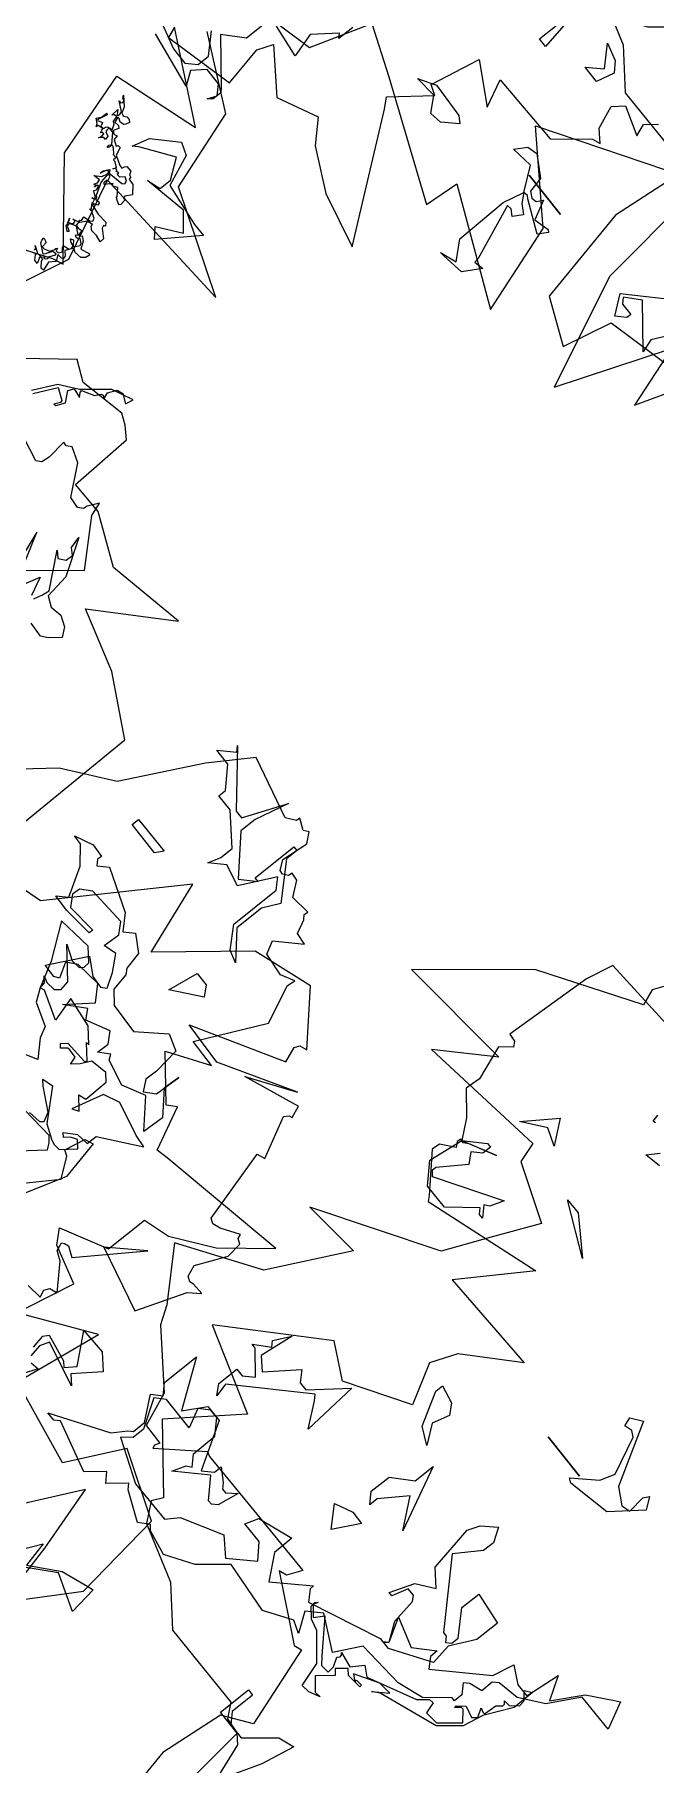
# Model space of a CAD drawing. Header units: metres. Extents: x -71 to 881, y -503 to 661.
# Drawn here: x 156.15 to 158.89, y -242.66 to -235.03 of the extents above; entities that cross this region are included whole.
import ezdxf

# ---------------------------------------------------------------- set-up
doc = ezdxf.new("R2010")
doc.units = ezdxf.units.M
doc.layers.add('ARBRE', color=100, linetype='Continuous', lineweight=13, true_color=0x00ff3f)

# ---------------------------------------------------------------- blocks, each defined once
blk = doc.blocks.new('WMF2', base_point=(0, 0.01))
at = {"color": 251, "lineweight": 0, "true_color": 0x636466}
for points in [[(81.23, -212.64), (86.45, -202.37), (92.4, -197.64), (98.49, -189.57)], [(112.93, -205.76), (117.77, -214.23), (115.81, -208.91), (110.13, -215.92), (115.04, -221.02), (115.66, -222.79), (116.35, -221.31), (116.39, -220.76), (116.99, -220.25), (118.51, -220.38), (121.42, -223.82), (123.45, -224.55), (124.06, -224.04), (124.6, -224.1), (124.28, -221.43), (124.37, -220.32), (124.97, -219.82), (134.84, -221.76)], [(210.72, -142.97), (221.5, -142.28), (222.26, -138.6), (222.84, -126.51), (221.75, -126.41), (221.24, -125.83), (222.46, -124.38), (220.76, -119.93), (220.93, -117.85), (217.92, -115.52), (216.01, -113.25), (211.75, -115.52), (215.09, -113.71), (215.69, -113.21), (216.23, -113.25), (216.29, -112.71), (215.78, -112.1), (217.44, -110.7), (217.53, -109.6), (213.13, -105.6), (212.64, -105.02), (197.13, -110.25), (202.88, -101.16), (188.84, -101.73), (195.03, -95.86), (196.4, -92.3), (193.55, -87.25), (201.48, -82.18), (206.17, -84.52), (217.5, -73.62), (205.76, -70.03), (212.07, -61.12), (204.08, -54.99), (204.77, -53.52), (202.84, -51.25), (195.1, -48.95), (190.12, -45.33), (178.29, -45.44), (176.89, -43.78), (174.7, -43.59), (173.01, -29.2), (166.39, -14.78), (160.89, -29.58), (158.19, -21.39), (152.68, -38.14)], [(49.49, -33.04), (47.38, -42.86), (52.22, -53.02), (31.88, -54.47), (45.91, -59.56), (49.4, -70.11), (59.14, -74.81)], [(58.34, -81.44), (49.36, -83.76), (46.84, -91.88), (40.14, -89.34), (24.4, -82.93), (24.01, -87.6), (8.81, -80.93), (12.69, -92.64), (23.58, -100.08), (8.83, -109.56), (3.27, -107.44), (3.01, -110.61), (3.9, -111.79), (16.57, -120.44), (8.22, -134.47), (9.81, -146.85), (18.98, -150.2), (22.71, -142.59), (34.39, -144.58), (32.65, -156.43), (43.16, -148.65)], [(41.63, -148.52), (39.67, -158.01), (44.92, -159.4), (46.44, -161.06), (40.43, -164.26), (40.42, -170.12), (36.91, -171.27), (31.95, -175.08), (27.13, -180.99), (44.83, -177.37), (46.41, -176.96), (49.12, -182.48), (50.2, -181.46), (55.69, -185.68), (50.55, -189.17), (54.41, -189.22), (50.23, -198.2), (52.48, -203.12), (52.39, -204.21), (54.12, -203.26), (57.28, -203.53), (58.15, -205.15), (55.25, -208.11), (56.89, -208.24), (57.74, -209.97), (58.25, -210.45), (58.2, -211), (60.88, -210.67), (62.28, -212.43), (63.37, -212.54), (63.42, -211.98), (64, -211.48), (64.56, -211.53), (65.45, -212.71), (65.14, -216.33), (66.13, -217.51), (66.73, -217.02), (68.24, -217.69), (68.28, -217.15), (69.45, -216.26), (77.76, -218.17), (81.23, -212.64), (81.23, -212.64)], [(215.08, -146.26), (215.94, -144.26), (215.12, -142.21), (227.2, -134.24), (237.13, -121.84), (221.43, -123.58), (227.53, -117.47), (210.08, -120.09), (209.21, -117.47), (201.41, -114.58), (204.04, -108.47), (206.64, -102.36), (221.47, -92.77), (213.62, -93.64), (218.84, -83.17), (228.67, -76.4), (223.08, -70.7), (221.59, -68.47), (214.46, -63.39), (212.7, -59.01), (209.83, -58.98), (210.04, -58.28), (209.88, -57.88), (205.22, -63.07), (204.55, -62.86), (196.2, -62.98), (185.71, -63.11), (186.56, -61.11), (187.58, -60.7), (178.92, -56.25), (177.9, -56.66), (174.32, -45.95), (177.81, -43.34), (178.67, -34.61), (175.87, -21.54), (169.72, -18.91), (168.26, -25.61), (158.55, -28.14)], [(59.11, -34.32), (48.77, -41.31), (47.36, -41.88), (58.37, -50.92), (61.87, -62.25), (50.47, -66), (62.16, -71.92), (61.59, -70.48), (52.23, -72.98), (53.36, -78.3), (52.54, -80.39), (46.99, -76.49), (41.75, -79.1), (39.13, -76.49), (33.51, -73.76), (26.05, -72.12), (37.25, -86.3), (38.33, -87.51), (34.61, -92.45), (35.99, -92.94), (34.69, -99.75), (29.28, -96.73), (30.97, -100.19), (21.09, -100.49), (17.67, -104.7), (16.66, -105.12), (18.28, -106.23), (19.48, -109.18), (18.41, -110.67), (14.49, -109.41), (15.1, -110.95), (13.93, -112.47)], [(13.58, -125.77), (15.6, -134.05), (18.21, -142.77), (22.11, -134.68)], [(43.19, -153.31), (41.06, -153.59), (41.43, -154.51), (41.13, -155.22), (40.11, -155.63), (43.05, -158.46), (44.35, -159.02), (44.76, -160.04), (44.45, -160.3), (43.92, -160.51), (42.49, -159.91), (37.1, -168.03), (40.97, -163.9), (32.15, -161.95), (29.82, -168.64), (28.52, -170), (30.14, -169.93), (30.65, -169.72), (31.37, -170.03), (31.94, -171.46), (30.17, -175.61), (30.45, -177.74), (31.15, -178.04), (31.35, -178.56), (33.6, -177.07), (34.61, -176.66), (35.32, -176.96), (38.04, -186.65), (37.02, -187.05), (39.7, -192.27), (39.35, -192.88), (38.94, -193.04), (39.56, -194.57), (39.97, -194.4), (46.81, -191.62), (41.05, -195.63), (50.47, -189.97), (56.38, -190.15), (44.99, -196.88), (45.76, -198.84), (45.47, -199.54), (44.55, -199.92), (50.64, -205.39), (58.51, -202.62), (66.66, -192.17), (70.16, -201.76), (80.62, -185.19), (89.7, -182.43), (90.01, -206.45), (97.85, -210.62), (106.23, -212.96), (97.57, -221.28), (108.11, -219.06), (114.95, -222), (119.42, -221.88), (119.84, -230.55), (121.43, -231.58), (122.86, -232.19), (129.04, -230.77), (131.8, -232.03), (142.53, -219.05)], [(169.87, -28.84), (169.25, -28.23), (167.56, -28.23), (167.56, -27.6), (168.66, -26.5), (170.48, -28.84), (164.64, -34.67)], [(161.71, -31.75), (163.41, -28.23), (162.8, -26.5), (168.04, -30.53), (169.87, -28.84), (169.87, -28.84)], [(57.77, -59.77), (57.34, -59.74), (56.99, -59.99), (56.55, -59.99), (56.22, -59.81), (56.35, -59.33), (56.48, -59.08), (57.01, -58.91), (57.45, -59.12), (57.71, -59.07), (57.42, -58.35), (56.8, -58.47), (56.47, -58.28), (56.73, -57.56), (56.31, -57.33), (55.87, -57.53), (55.75, -56.92), (54.93, -56.6), (54.8, -56.85), (54.47, -56.9), (54, -55.88), (52.71, -55.43), (52.29, -55.4), (52.19, -55.8), (52.04, -56.06), (51.25, -56.07), (50.96, -55.61), (50.83, -55.62), (50.67, -55.53), (50.58, -55.28), (49.76, -55.18), (48.77, -54.33), (49.22, -53.47), (49.17, -53.21), (48.84, -53.17), (48.7, -52.42), (48.83, -52.17), (49.57, -52.45), (49.82, -52.58), (49.78, -52.67), (50.67, -53.46), (51.2, -53.08), (51.37, -53.18), (51.41, -53.31), (52.03, -52.33), (52.28, -52.54), (52.29, -52.9), (52.25, -52.99), (52.13, -53.02), (52.29, -53.33), (52.38, -53.6), (52.8, -53.6), (52.54, -52.26), (51.6, -50.66), (51.34, -50.52), (51.27, -50.28), (50.74, -50.44), (50.57, -50.33), (50.48, -50.06), (50.84, -49.82), (50.98, -49.78), (50.89, -49.52), (49.55, -49.37), (48.16, -49.5), (47.78, -49.18), (48, -48.98), (47.85, -48.67), (46.68, -47.94), (46.65, -47.37), (47.56, -47.53), (48.39, -47.43), (48.9, -47.71), (48.98, -47.97), (49.76, -47.72), (50.3, -46.68), (50.19, -46.3), (49.75, -46.27), (49.22, -46.45), (49.02, -45.79), (48.86, -45.72), (48.68, -46.06), (48.07, -45.73), (47.44, -44.86), (46.32, -45.35), (46.14, -45.25), (46.23, -44.64), (46.6, -44.17), (47.56, -44.03), (48.1, -44.22), (48.58, -43.15), (48.01, -42.73), (47.85, -42.43), (48.07, -42.2), (48.76, -42.13), (48.17, -41.4), (48.71, -40.58), (48.32, -39.48), (48.7, -39.37), (49.37, -39.95), (49.47, -40.2), (49.63, -40.29), (49.94, -40.13), (49.49, -39.35), (50.01, -39.4), (50.51, -39.88), (50.54, -40.02), (50.86, -39.85)], [(51.02, -40.16), (51.11, -40.42), (51.46, -40.59), (50.47, -40.19), (49.85, -40.29), (49.72, -40.33), (49.57, -40.61), (49.49, -40.55), (49.46, -40.43), (49.28, -40.54), (49.15, -40.81), (49.22, -41.05), (48.9, -41.88), (48.95, -42.01), (49.46, -41.85), (49.82, -40.94), (49.95, -40.7), (51.24, -41.37), (51.43, -41.67), (51.53, -42.07), (50.86, -41.92), (50.77, -41.24), (50.48, -41.18), (49.74, -41.56), (49.46, -42.27), (49.5, -42.42), (49.41, -42.59), (49.24, -42.27), (48.89, -42.32), (48.63, -42.83), (49.09, -43.19), (49.12, -43.32), (49.21, -43.37), (48.38, -43.7), (48.25, -43.95), (48.36, -44.36), (48.89, -44.41), (49.31, -44.64), (48.96, -44.87), (48.46, -44.41), (48.27, -44.32), (47.88, -45.08), (47.97, -45.33), (48.55, -45.65), (48.68, -45.4), (48.96, -45.31), (49.3, -45.49), (49.06, -45.7), (50.1, -46.26), (50.9, -45.79), (50.93, -45.72), (50.82, -45.31), (50.42, -45.22), (50.17, -45.09), (50.28, -44.9), (51.03, -45.31), (51.03, -45.54), (51.44, -46.19), (51.18, -45.85), (51.02, -45.76), (50.63, -46.1), (50.58, -46.17), (50.67, -46.44), (50.83, -46.52), (51.09, -46.45), (50.35, -46.83), (50.42, -47.09), (50.26, -47.21), (50.42, -47.72), (49.49, -48.01), (49.31, -48.35), (49.49, -48.67), (50.03, -48.84), (50.3, -48.99), (50.77, -48.92), (50.44, -48.95), (51.22, -49.71), (51.11, -49.74), (51.31, -50.19), (51.71, -50.04), (51.65, -50.13), (51.4, -50.23), (51.47, -50.48), (52.03, -50.67), (52.29, -50.82), (52.12, -51.17), (52.29, -51.69), (52.54, -51.59), (52.57, -51.17), (52.63, -51.43), (52.9, -51.36), (52.76, -51.82), (52.87, -52.23), (53.49, -52.1), (53.75, -52.03), (53.04, -52.74), (52.85, -53.52), (52.92, -53.78), (53.01, -53.82), (53.28, -53.74), (53.5, -52.87), (53.5, -53.31), (53.09, -54.09), (52.87, -53.87), (52.85, -53.74), (50.74, -54.16), (50.47, -54.45), (50.6, -54.86), (51.14, -55.04), (51.55, -54.48), (51.91, -54.45), (52.09, -54.54), (52.03, -54.61), (52.09, -54.76), (52.39, -54.6), (52.42, -54.73), (52.51, -54.77), (52.77, -54.69), (52.92, -54.44), (52.77, -54.92), (53.44, -55.27), (53.59, -55.23), (53.84, -55.36), (53.75, -55.52), (53.79, -55.66), (54.35, -55.63), (54.31, -55.72), (54.95, -56.16), (55.21, -56.29), (55.34, -56.28), (55.36, -55.82), (55.49, -55.58), (55.61, -55.96), (55.42, -56.31), (56.6, -57.37), (57.04, -57.37), (57.3, -57.31), (57.27, -56.95), (57.18, -56.7), (56.58, -56.58), (56.42, -56.07), (56.77, -56.03), (57.04, -55.74), (57.17, -55.49), (57.04, -55.96), (57.15, -56.34), (57.42, -56.28), (57.5, -56.1), (57.66, -56.41), (57.75, -56.66), (58.41, -56.45), (58.45, -56.16), (58.7, -56.5), (59.31, -56.82), (58.99, -57.43), (58.98, -58.29), (58.79, -58.19), (59.04, -56.9), (58.99, -56.77), (58.39, -57.11), (58.15, -56.74), (57.97, -56.66), (57.71, -56.74), (57.66, -57.05), (57.53, -57.31), (56.88, -57.52), (57.28, -58.16), (57.46, -58.26), (57.59, -58.22), (57.82, -59.01), (58.22, -58.91), (58.37, -58.64), (58.47, -59.68), (57.96, -59.2), (57.81, -59.24), (57.85, -59.58), (57.93, -59.84), (59.21, -60.53), (58.92, -60.47), (58.77, -60.73), (58.88, -60.98), (59.17, -61.05), (59.42, -61.39), (58.22, -60.54), (57.77, -59.77), (57.77, -59.77)], [(174.7, -43.59), (178.13, -43.59), (178.13, -48.16), (177.26, -48.16), (177.26, -44.83), (176.02, -43.59), (173.91, -43.59), (170.9, -47.37), (168.8, -48.16), (169.68, -43.59), (171.36, -38.49), (171.81, -38.05), (173.47, -42.7), (174.7, -43.59), (174.7, -43.59)], [(220.57, -50.22), (221.79, -50.2), (214.78, -54.92), (213.59, -56.76), (213.1, -57.26), (213.13, -59.1), (215.47, -61.97), (214.27, -63.08), (215.5, -64.29), (215.56, -69.52), (211.34, -63.72), (209.67, -66.67), (207.37, -66.7), (203.77, -60.91), (202.56, -62.13), (202.58, -63.23), (200.85, -62.15), (200.24, -61.55), (199.64, -61.56), (198.56, -62.79), (199.01, -59.87), (199.61, -59.26), (200.21, -59.24), (202.55, -61.52), (206.05, -57.94), (205.47, -59.78), (204.85, -60.28), (206.1, -61.48), (206.14, -65.01), (207.85, -66.7), (209.07, -66.69), (210.27, -65.56), (209.03, -63.15), (213.66, -63.1), (214.86, -61.99), (212.51, -58.47), (212.49, -56.77), (213.57, -55.55), (207.7, -53.3), (201.85, -53.37), (200.78, -55.09), (195.57, -58.07), (193.11, -56.39), (190.24, -59.36), (192.08, -61.04), (195, -61.01), (194.41, -62.83), (189.81, -64.59), (189.77, -61.68), (187.3, -58.79), (183.33, -62.96), (183.33, -62.37), (182.1, -61.15), (172.77, -65.4), (172.29, -65.4), (171.68, -66.02), (173.43, -68.94), (169.39, -67.77), (166.98, -70.11), (166.96, -69.01), (165.85, -67.81), (160.08, -73.71), (159.5, -76.65), (157.18, -75.46), (155.35, -75.48), (154.92, -80.22), (153.06, -77.33), (150.8, -81.38), (147.91, -83.85), (147.29, -84.34), (145.55, -80.94), (150.8, -80.88), (153.05, -76.72), (155.95, -74.38), (158.86, -73.73), (159.47, -73.11), (159.44, -71.4), (161.14, -70.78), (161.73, -70.16), (160.64, -69.08), (160.62, -67.87), (161.11, -67.86), (163.5, -64.91), (166.9, -63.65), (173.36, -63.08), (175.14, -59.53), (179.8, -61.8), (181.48, -60.07), (179.75, -57.65), (181.46, -58.23), (184.95, -55.88), (192.02, -56.41), (194.9, -52.85), (198.42, -50.48), (201.82, -51.06), (202.43, -51.55), (203.66, -50.42), (207.69, -52.09), (208.3, -52.68), (210.1, -50.35), (211.21, -51.44), (213, -49.09), (219.97, -50.84), (220.57, -50.22), (220.57, -50.22)], [(40.86, -56.38), (43.16, -58.19), (49.01, -56.98), (47.19, -57.59), (47.19, -59.3), (49.01, -61.74), (53.04, -58.82), (53.65, -58.19), (53.04, -60.53), (50.1, -63.43), (48.41, -62.83), (46.7, -58.82), (40.86, -58.19), (39.03, -58.19), (42.55, -52.98), (43.78, -54.06), (40.86, -56.38), (40.86, -56.38)], [(156.89, -69.51), (157.43, -66.75), (159.56, -64.03), (167.3, -61.05), (168.14, -60.32), (166.54, -62.02), (168.32, -61.8), (171.36, -59.94), (170.42, -59.42), (170.47, -59.72), (169.59, -59.84), (169.56, -59.52), (171.59, -59.29), (172.31, -59.83), (173.34, -58.5), (172.64, -57.96), (174.22, -55.94), (172.57, -54.64), (171.71, -54.74), (173.12, -54.01), (174.29, -53.87), (175.3, -57.08), (178.61, -59.71), (180.18, -60.09), (181.49, -61.11), (181.56, -61.74), (181.3, -62.07), (181.53, -61.43), (180.22, -60.39), (179.42, -61.68), (175.68, -58.22), (174.72, -57.4), (173.53, -57.53), (173.65, -58.47), (174.34, -59.58), (174.13, -59.93), (174.18, -60.23), (174.45, -60.45), (172.34, -60.13), (171.33, -61.75), (169.98, -60.98), (163.78, -64.16), (162.73, -65.48), (162.11, -65.55), (161.63, -64.1), (159.84, -64.31), (157.76, -66.95), (159.09, -68.05), (159.4, -68.02), (159.94, -67.33), (159.98, -67.64), (159.15, -68.6), (157.6, -68.22), (157.12, -68.85), (157.81, -69.96), (157.22, -69.78), (156.92, -69.81), (156.81, -71.58), (156.27, -72.27), (156.3, -72.59), (156.65, -72.85), (155.79, -72.95), (154.94, -73.93), (155.05, -74.81), (156.1, -75.62), (155.22, -76.3), (155.18, -73.27), (156.89, -69.51), (156.89, -69.51)], [(171.68, -66.02), (173.31, -68.24), (173.88, -71.59), (174.47, -72.18), (175.5, -72.18), (176.09, -69.97), (176.66, -69.97), (175.5, -73.22), (173.31, -74.97), (175.5, -76.59), (176.66, -82.74), (176.09, -84.36), (174.47, -86.09), (173.31, -84.36), (173.31, -82.74), (175.5, -79.36), (168.32, -72.18), (167.74, -72.18), (167.15, -71.59), (166.58, -72.18), (166.58, -73.22), (169.36, -76), (169.36, -78.78), (164.96, -78.33), (164.96, -74.97), (166.58, -71.59), (166.11, -68.82), (171.09, -65.45), (172.15, -65.45), (171.68, -66.02), (171.68, -66.02)], [(64.7, -71.27), (60.09, -70.06), (57.77, -70.06), (56.55, -71.27), (56.55, -72.98), (58.86, -75.3)], [(55.34, -81.14), (55.34, -78.22), (57.77, -75.92), (52.42, -71.77), (51.91, -71.27), (51.91, -70.06), (52.42, -69.46), (51.91, -70.67), (53.02, -71.77), (55.34, -71.77), (56.55, -70.06), (55.34, -68.37), (63.01, -69.46)], [(211.1, -72.56), (210.01, -72.56), (208.8, -73.77), (211.73, -76.09), (212.35, -76.09), (210.51, -77.8), (211.1, -78.4), (210.01, -80.71), (210.51, -76.09), (208.8, -74.88), (205.88, -79.01), (204.66, -77.8), (203.56, -77.8), (200.04, -82.55), (199.42, -74.88), (201.73, -77.8), (202.34, -78.4), (210.51, -70.25), (210.01, -68.43), (211.1, -69.64), (211.1, -72.56), (211.1, -72.56)], [(187.57, -69.19), (189.89, -71.62), (187.57, -72.72), (185.74, -72.72), (187.57, -69.19), (187.57, -69.19)], [(184.65, -79.77), (186.95, -76.25), (186.95, -75.04), (188.18, -76.25), (188.18, -79.17), (185.74, -81.48), (185.74, -84.42), (181.72, -76.25), (184.65, -79.77), (184.65, -79.77)], [(110.5, -210.3), (109.11, -209.66), (107.56, -210.01), (106.1, -209.43), (105.21, -208.37), (106.3, -206.96), (107.08, -206.3), (109.11, -206.4)], [(114, -207.32), (112.98, -210.96), (111.87, -208.65)], [(111.36, -208.61), (111.05, -209.82), (110.92, -210.8), (114.34, -214.81), (113.44, -214.21), (112.61, -214.93), (112.58, -215.91), (113.47, -216.49), (113.87, -217.98), (110.96, -213.56), (110.5, -210.3), (110.5, -210.3)], [(18.5, -90.74), (17.84, -93.61), (20.02, -96.45), (22.98, -96.02), (22.05, -97.63), (20.72, -98), (17.93, -96.37), (17.41, -94.37), (16.65, -93.94), (15.97, -94.11), (15.49, -94.96), (14.21, -92.52), (12.21, -93.06), (11.86, -92.86), (12.6, -91.6), (16.89, -93.51), (17.23, -93.72), (17.84, -93.61), (16.91, -92.52), (15.64, -91.79), (16.37, -90.52), (17.22, -91.02), (17.83, -90.91), (14.87, -83.79), (14.78, -83.17), (13.49, -83.45), (14.87, -81.07), (17.86, -80.56), (18.47, -80.47), (16.28, -81.33), (18.28, -83.52), (18.5, -90.74), (18.5, -90.74)], [(47.94, -89.66), (47.94, -87.42), (48.41, -87.89), (50.63, -84.84), (49.71, -81.67), (54.16, -82.15)], [(193.06, -90.68), (193.06, -91.77), (190.63, -91.29), (189.54, -90.08), (190.15, -87.76), (188.32, -85.45), (190.63, -86.53), (193.06, -90.68), (193.06, -90.68)], [(30.71, -93.26), (29.79, -92.67), (31.51, -90.88), (33.12, -90.61), (34.74, -92.37), (37.69, -92.07), (35.5, -93.43), (30.71, -93.26), (30.71, -93.26)], [(12.72, -95.5), (19.16, -95.5), (12.72, -95.5), (12.72, -95.5)], [(173.74, -97.12), (171.08, -99.94), (170.47, -101.94), (172.73, -106.71), (173.49, -107.11), (174.53, -106.76), (174.92, -107.91), (173.5, -109.02), (168.96, -101.3), (166.77, -100.11), (165.62, -100.49), (165.9, -102.84), (165.52, -103.6), (164.39, -102.19), (167.39, -98.11), (173.12, -96.81), (173.74, -97.12), (173.74, -97.12)], [(173.09, -98.24), (179.55, -98.24), (173.09, -98.24), (173.09, -98.24)], [(31.94, -110.31), (36.07, -115.05), (31.32, -110.9), (30.71, -107.38), (31.94, -107.38), (31.94, -110.31), (31.94, -110.31)], [(216.62, -108.51), (216.01, -113.25), (213.7, -115.58), (213.1, -115.58), (213.1, -114.35), (214.19, -113.25), (213.1, -112.03), (215.41, -108.51), (215.41, -107.9), (214.8, -107.41), (206.64, -112.66), (207.25, -110.82), (207.86, -110.33), (206.64, -109.11), (207.25, -109.11), (207.86, -109.72), (210.77, -106.2), (214.19, -106.2), (216.62, -108.51), (216.62, -108.51)], [(23.77, -111.52), (26.08, -113.84), (23.77, -113.24), (22.56, -112.13), (23.16, -109.69), (25.47, -109.69), (23.77, -111.52), (23.77, -111.52)], [(194.63, -115.87), (201.7, -119.08), (199.51, -119.1), (194.63, -115.87), (194.63, -115.87)], [(18.12, -129.86), (16.15, -134.19), (15.36, -130.85), (11.87, -133.9), (8.32, -135.28), (7.59, -135.54), (7.07, -131.77), (12.02, -133.45), (15.55, -130.27)], [(208.1, -122), (210.46, -122.83), (213.34, -120.5), (210.43, -124.86), (208.1, -122), (208.1, -122)], [(202.39, -133.98), (202.72, -133.9), (202.93, -134.84)], [(197.74, -130.97), (199.93, -130.47), (198.96, -132.02)], [(28.56, -153.92), (30.94, -150.53), (29.67, -149.64), (35.82, -150.93), (36.23, -149.61), (35.92, -147.95)], [(35.22, -147.45), (34.02, -147.66), (35.31, -144.47)], [(36.59, -148.94), (36.91, -150.74), (36.53, -151.43), (32.84, -150.83), (32.14, -150.33), (31.15, -151.75), (34.23, -155.28), (30.66, -155.41), (28.56, -153.92), (28.56, -153.92)], [(58.26, -161.95), (55.2, -166.06), (55.75, -166.8), (56.5, -167.36), (60.96, -166.95)], [(60.34, -167.25), (58.66, -167.5), (58.28, -168), (58.89, -169.15), (61.9, -170.7), (62.6, -171.21), (61.18, -171.65), (57.84, -168.06), (55.81, -167.24), (55.17, -167.15), (54.29, -167.27), (52.87, -169.18), (53.82, -169.88), (54.6, -169.37), (55.15, -168.63), (55.66, -169.01), (54.32, -170.26), (52.66, -170.5), (52.66, -171.97), (47.81, -175.9), (49.56, -176.04), (54.15, -177.07), (56.26, -176.06), (57.34, -171.75), (56.54, -172.31), (58.19, -173.55), (57.21, -173.91), (57.26, -177.31), (58.26, -178.06), (60.53, -177.56), (61.17, -176.18), (61.91, -175.17), (62.25, -176.19), (63.37, -176.26), (63.72, -176.21), (64.28, -175.46), (64.78, -175.83), (64.22, -176.58), (61.08, -176.8), (60.89, -177.07), (62.8, -178.48), (62.37, -178.54), (64.31, -180), (68.46, -180.44), (67.52, -177.18), (71.39, -178.5), (71.97, -178.23), (72.13, -179.07), (72.84, -179.59), (71.95, -179.32), (70.65, -179.51), (70.12, -180.21), (70.34, -181.46), (74.19, -184.37), (72.12, -183.59), (70.89, -183.77), (70.51, -184.27), (70.59, -185.1), (72.3, -186.38), (76.95, -185.71), (73.74, -181.48), (71.97, -178.23), (70.82, -176.69), (67.68, -175.65), (66.98, -174.25), (64.97, -172.31), (67.26, -170.98)], [(56.45, -156.83), (51.18, -165.09), (52.99, -167.49), (53.79, -167.78), (53.24, -170.6), (52.14, -171.11), (51.01, -165.85), (52.98, -159.15), (54.67, -154.45), (56.12, -154.97), (56.45, -156.83), (56.45, -156.83)], [(52.76, -180.21), (55.75, -178.63), (59.24, -179.37), (59.71, -180), (60.98, -178.83), (60.92, -180.53), (62.07, -181.8), (65.07, -180.21), (66.12, -181.35), (68.53, -179.14), (66.06, -182.57), (67.81, -184.35), (71.26, -183.89), (72.51, -182.83), (71.38, -180.95), (72, -180.48), (73.83, -180.56), (71.19, -185.7), (68.92, -184.4), (67.21, -184.32), (66.57, -184.91), (67.73, -186.66), (69.36, -188.54), (71.08, -188), (71, -190.33), (72.16, -191.6), (77.42, -191.2), (78.69, -190.03), (78.74, -188.92), (77.57, -187.67), (73.52, -188.11), (73.54, -187.51), (77.6, -187.05), (79.9, -187.14), (78.75, -188.32), (80.93, -191.95), (83.16, -193.74), (84.39, -193.79), (82.02, -194.91), (80.2, -194.84), (80.22, -194.22), (79.64, -193.6), (78.5, -194.76), (72.73, -192.72), (70.97, -190.94), (69.83, -192.11), (67.56, -190.81), (67.04, -188.46), (66.45, -187.83), (65.94, -185.49), (64.29, -184.21), (60.16, -184.05), (57.09, -187.45), (54.82, -186.75), (54.35, -183.2), (54.41, -181.49), (53.37, -180.24), (52.1, -181.39), (51.95, -184.94), (52.04, -182.63), (49.22, -180.06), (49.34, -177.15), (52.76, -180.21), (52.76, -180.21)], [(59.05, -195.06), (57.96, -193.84), (61.5, -190.92), (60.89, -195.06), (59.05, -195.06), (59.05, -195.06)], [(62.92, -202.64), (62.92, -209.57), (64.13, -210.8), (66.44, -206.05), (69.38, -206.67), (71.07, -204.94), (70.59, -206.67), (70.59, -208.49), (74.6, -211.4), (76.92, -211.4), (76.92, -212.49), (79.35, -214.81), (81.66, -214.81), (79.84, -216.64), (80.44, -217.25), (73.99, -211.89), (72.89, -211.89), (70.59, -217.73), (71.68, -213.12), (71.68, -210.8), (67.05, -206.67), (65.23, -208.49), (65.83, -208.49), (65.83, -214.81), (65.23, -214.81), (65.23, -213.12), (61.21, -208.97), (62.31, -206.67), (62.31, -202.64), (58.89, -199.71), (60.6, -200.21), (62.92, -202.64), (62.92, -202.64)], [(80.95, -201.5), (75.73, -201.5), (76.34, -200.42), (80.95, -200.42), (80.95, -201.5), (80.95, -201.5)], [(128.63, -229.85), (130.85, -228.1), (132.31, -224.99)], [(131.93, -224.86), (130.51, -227.9), (128.94, -227.21), (128.82, -226.92), (129.2, -226.13), (128.91, -226.23), (128.41, -227.4), (129.45, -228.63), (129.11, -229.36), (127.81, -229.23), (128.24, -229.68), (128.34, -229.97), (126.82, -230.86), (126.44, -231.65), (126.15, -231.77), (125.75, -231.58), (126.06, -232.39), (125.56, -233.58), (124.75, -233.87), (123.53, -233.31), (123.33, -234.38), (126.03, -233.07), (128.63, -229.85), (128.63, -229.85)]]:
    blk.add_lwpolyline(points, dxfattribs=at)

msp = doc.modelspace()

# ---------------------------------------------------------------- block references
at = {"layer": 'ARBRE', "color": 251, "lineweight": 5, "true_color": 0x636466, "xscale": 0.03451886634015593, "yscale": 0.03451886634015593, "zscale": 0.03451886634015593, "rotation": 128.5771086415459}
for p in [(156.1657, -238.218), (161.6234, -241.3894), (152.9147, -245.0099), (159.6282, -248.1726)]:
    msp.add_blockref('WMF2', p, dxfattribs=at)

doc.saveas('drawing.dxf')
